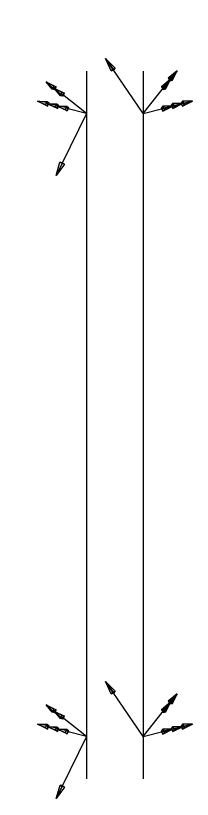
# Model space of a CAD drawing. Header units: millimetres. Extents: x -7756 to 13, y -124 to 124.
# Drawn here: x -2470.1 to -2445, y -52.9 to 57.8 of the extents above; entities that cross this region are included whole.
import ezdxf

# ---------------------------------------------------------------- set-up
doc = ezdxf.new("R2010")
doc.units = ezdxf.units.MM
doc.layers.add('AutoDetect_19_8', color=1, linetype='Continuous')
doc.layers.add('AutoDetect_20_9', color=1, linetype='Continuous')

# ---------------------------------------------------------------- blocks, each defined once
blk = doc.blocks.new('Kontrollpunkt')
at = {"color": 0}
for q in [(0, 6), (8, 0), (0, 0, 4)]:
    blk.add_line((0, 0), q, dxfattribs=at)
for points in [[(0.25, 8, -0.25), (-0.25, 8, -0.25), (-0.25, 8, 0.25), (0, 10, 0), (-0.25, 8, -0.25), (0.25, 8, 0.25), (0, 10, 0), (0.25, 8, -0.25), (0.25, 8, 0.25), (-0.25, 8, 0.25)], [(0.25, 6, -0.25), (-0.25, 6, -0.25), (-0.25, 6, 0.25), (0, 8, 0), (-0.25, 6, -0.25), (0.25, 6, 0.25), (0, 8, 0), (0.25, 6, -0.25), (0.25, 6, 0.25), (-0.25, 6, 0.25)], [(0.25, 0.25, 4), (-0.25, 0.25, 4), (-0.25, -0.25, 4), (0, 0, 6), (-0.25, 0.25, 4), (0.25, -0.25, 4), (0, 0, 6), (0.25, 0.25, 4), (0.25, -0.25, 4), (-0.25, -0.25, 4)], [(0.25, 0.25, 6), (-0.25, 0.25, 6), (-0.25, -0.25, 6), (0, 0, 8), (-0.25, 0.25, 6), (0.25, -0.25, 6), (0, 0, 8), (0.25, 0.25, 6), (0.25, -0.25, 6), (-0.25, -0.25, 6)], [(0.25, 0.25, 8), (-0.25, 0.25, 8), (-0.25, -0.25, 8), (0, 0, 10), (-0.25, 0.25, 8), (0.25, -0.25, 8), (0, 0, 10), (0.25, 0.25, 8), (0.25, -0.25, 8), (-0.25, -0.25, 8)], [(8, 0.25, -0.25), (8, 0.25, 0.25), (8, -0.25, 0.25), (10, 0, 0), (8, 0.25, 0.25), (8, -0.25, -0.25), (10, 0, 0), (8, 0.25, -0.25), (8, -0.25, -0.25), (8, -0.25, 0.25)]]:
    blk.add_polyline3d(points, dxfattribs=at)

msp = doc.modelspace()

# ---------------------------------------------------------------- linework, layer by layer
at = {"layer": 'AutoDetect_19_8', "color": 1}
msp.add_line((-2452, 50, -450), (-2452, -50, -450), dxfattribs=at)
at = {"layer": 'AutoDetect_20_9', "color": 1}
msp.add_line((-2460, 50, -450), (-2460, -50, -450), dxfattribs=at)

# ---------------------------------------------------------------- block references
at = {"layer": 'AutoDetect_19_8', "color": 1, "extrusion": (0.696364, 0.173648, -0.696364), "rotation": 331.9820715720424}
for p in [(635.97, -1972.3, -1386.48), (550.58, -1987.13, -1401.76)]:
    msp.add_blockref('Kontrollpunkt', p, dxfattribs=at)
at = {"layer": 'AutoDetect_20_9', "color": 1, "extrusion": (-0.696364, 0.173648, -0.696364), "rotation": 17.30978033064727}
for p in [(552.52, 1346.61, 2034.06), (637.9, 1331.78, 2018.78)]:
    msp.add_blockref('Kontrollpunkt', p, dxfattribs=at)

doc.saveas('drawing.dxf')
